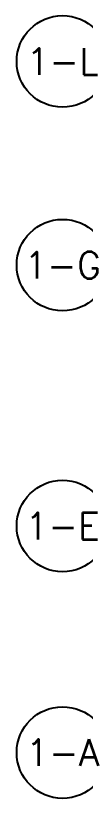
# Model space of a CAD drawing. Header units: inches. Extents: x 0 to 508000, y 0 to 738838.
# Drawn here: x 247064 to 250057, y 39137 to 73337 of the extents above; entities that cross this region are included whole.
import ezdxf
from ezdxf.enums import TextEntityAlignment as Align

# ---------------------------------------------------------------- set-up
doc = ezdxf.new("R2010")
doc.units = ezdxf.units.IN
doc.header["$LTSCALE"] = 1000
doc.header["$MEASUREMENT"] = 0
doc.layers.add('AXIS', color=3, linetype='Continuous', true_color=0x00ff00)
doc.styles.add('TXTSTY_ANONYMOUS', font='txt.shx', dxfattribs={"height": 0.2, "bigfont": 'gbcbig.shx'})

# ---------------------------------------------------------------- blocks, each defined once
blk = doc.blocks.new('DAnoyomous20538')
at = {"layer": 'AXIS', "lineweight": -3}
for p, q in [((251064, 69337), (250478, 69923)), ((265809, 69337), (251064, 69337)), ((265809, 62437), (251064, 62437)), ((265809, 51037), (251064, 51037)), ((265809, 41137), (251064, 41137))]:
    blk.add_line(p, q, dxfattribs=at)
for centre in [(249064, 71337), (249064, 62437), (249064, 51037), (249064, 41137)]:
    blk.add_circle(centre, 2000, dxfattribs=at)
at = {"layer": 'AXIS', "color": 7, "true_color": 0xffffff, "style": 'TXTSTY_ANONYMOUS'}
for s, p in [('1-L', (249064, 71337)), ('1-G', (249064, 62437)), ('1-E', (249064, 51037)), ('1-A', (249064, 41137))]:
    blk.add_text(s, height=1166.7, dxfattribs=at).set_placement(p, align=Align.MIDDLE_CENTER)

msp = doc.modelspace()

# ---------------------------------------------------------------- block references
at = {"layer": 'AXIS'}
msp.add_blockref('DAnoyomous20538', (0, 0), dxfattribs=at)

doc.saveas('drawing.dxf')
